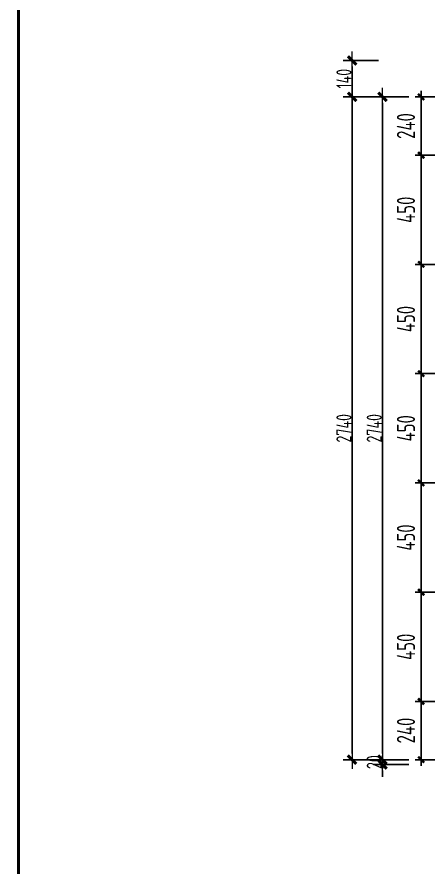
# Model space of a CAD drawing. Extents: x -85320 to 1679916, y -1321939 to 627.
# Drawn here: x 1441815 to 1448588, y -851022 to -837018 of the extents above; entities that cross this region are included whole.
import ezdxf

# ---------------------------------------------------------------- set-up
doc = ezdxf.new("R2010")
doc.units = 0
doc.header["$LTSCALE"] = 1000
for name, color, linetype in [('BORDER', 7, 'Continuous'), ('S_WALL', 9, 'Continuous'), ('拉模', 7, 'Continuous')]:
    doc.layers.add(name, color=color, linetype=linetype)
doc.layers.add('预制墙详图标注', color=3, linetype='Continuous', lineweight=18)
doc.styles.add('TSSD_Dimension', font='tssdeng.shx', dxfattribs={"width": 0.7, "bigfont": 'hztxt.shx'})
doc.styles.add('样式 1', font='yjkeng.shx', dxfattribs={"width": 0.7, "bigfont": 'yjkchn.shx'})
doc.dimstyles.new('标注', dxfattribs={"dimtxt": 300, "dimasz": 100, "dimexe": 100, "dimexo": 250, "dimgap": 100, "dimtad": 1, "dimdec": 0, "dimlfac": 0.25, "dimzin": 0, "dimdsep": 46, "dimtxsty": 'TSSD_Dimension', "dimblk": 'ARCHTICK', "dimcen": 0, "dimdle": 100, "dimclrt": 7, "dimadec": 0, "dimazin": 0, "dimtfac": 1, "dimtdec": 0, "dimtix": 1, "dimtmove": 2, "dimatfit": 3, "dimfxl": 1, "dimtolj": 1, "dimtzin": 0, "dimarcsym": 0})
doc.dimstyles.new('盈建科结构', dxfattribs={"dimscale": 100, "dimtxt": 2.5, "dimasz": 1, "dimexe": 1.5, "dimexo": 0.625, "dimgap": 0.1, "dimtad": 1, "dimdec": 0, "dimrnd": 1, "dimzin": 0, "dimdsep": 46, "dimtxsty": '样式 1', "dimblk": '_yjkbk', "dimblk1": 'ARCHTICK', "dimblk2": 'ARCHTICK', "dimcen": 0.09, "dimadec": 0, "dimazin": 0, "dimtfac": 1, "dimtdec": 4, "dimtix": 1, "dimtmove": 2, "dimatfit": 3, "dimfxl": 1, "dimtolj": 1, "dimtzin": 0, "dimarcsym": 0})

# ---------------------------------------------------------------- blocks, each defined once
blk = doc.blocks.new('_yjkbk')
blk.add_line((-1, 0), (1.5, 0))
blk.add_lwpolyline([(-0.7, -0.7, 0.5, 0.5, 0), (0.7, 0.7, 0.5, 0.5, 0)], format="xyseb")
blk = doc.blocks.new('*D502')
at = {"layer": 'Defpoints', "color": 0, "transparency": 16777216}
for p in [(1447837, -849254), (1448337, -849254), (1448337, -849334)]:
    blk.add_point(p, dxfattribs=at)
at = {"layer": '预制墙详图标注', "color": 0, "lineweight": -2, "transparency": 16777216}
for p, q in [((1447837, -849154), (1447837, -849054)), ((1448274, -849254), (1447687, -849254)), ((1448274, -849334), (1447687, -849334)), ((1447837, -849334), (1447837, -849254)), ((1447837, -849434), (1447837, -849534))]:
    blk.add_line(p, q, dxfattribs=at)
at = {"layer": '预制墙详图标注', "color": 0, "lineweight": -2, "transparency": 16777216, "xscale": 100, "yscale": 100, "zscale": 100}
for p, rotation in [((1447837, -849254), 270), ((1447837, -849334), 90)]:
    blk.add_blockref('_yjkbk', p, dxfattribs=dict(at, rotation=rotation))
at = {"layer": '预制墙详图标注', "color": 0, "transparency": 16777216, "insert": (1447827, -849294), "char_height": 250, "attachment_point": 8, "rotation": 90, "style": '样式 1'}
blk.add_mtext('\\A1;20', dxfattribs=at)
blk = doc.blocks.new('_ArchTick')
at = {"color": 0, "linetype": 'ByBlock', "const_width": 0.4}
blk.add_lwpolyline([(-0.5, -0.5), (0.5, 0.5)], dxfattribs=at)
blk = doc.blocks.new('*D2250')
at = {"layer": 'Defpoints', "color": 0, "transparency": 16777216}
for p in [(1447837, -838334), (1448337, -838334), (1448337, -849254)]:
    blk.add_point(p, dxfattribs=at)
at = {"layer": '预制墙详图标注', "color": 0, "lineweight": -2, "transparency": 16777216}
for p, q in [((1448274, -838334), (1447687, -838334)), ((1447837, -849154), (1447837, -838434)), ((1448274, -849254), (1447687, -849254))]:
    blk.add_line(p, q, dxfattribs=at)
at = {"layer": '预制墙详图标注', "color": 0, "lineweight": -2, "transparency": 16777216, "xscale": 100, "yscale": 100, "zscale": 100}
for p, rotation in [((1447837, -838334), 90), ((1447837, -849254), 270)]:
    blk.add_blockref('_yjkbk', p, dxfattribs=dict(at, rotation=rotation))
at = {"layer": '预制墙详图标注', "color": 0, "transparency": 16777216, "insert": (1447827, -843794), "char_height": 250, "attachment_point": 8, "rotation": 90, "style": '样式 1'}
blk.add_mtext('\\A1;2740', dxfattribs=at)
blk = doc.blocks.new('*D2251')
at = {"layer": 'Defpoints', "color": 0, "transparency": 16777216}
for p in [(1447337, -838334), (1447837, -838334), (1447837, -849254)]:
    blk.add_point(p, dxfattribs=at)
at = {"layer": '预制墙详图标注', "color": 0, "lineweight": -2, "transparency": 16777216}
for p, q in [((1447774, -838334), (1447187, -838334)), ((1447337, -849154), (1447337, -838434)), ((1447774, -849254), (1447187, -849254))]:
    blk.add_line(p, q, dxfattribs=at)
at = {"layer": '预制墙详图标注', "color": 0, "lineweight": -2, "transparency": 16777216, "xscale": 100, "yscale": 100, "zscale": 100}
for p, rotation in [((1447337, -838334), 90), ((1447337, -849254), 270)]:
    blk.add_blockref('_yjkbk', p, dxfattribs=dict(at, rotation=rotation))
at = {"layer": '预制墙详图标注', "color": 0, "transparency": 16777216, "insert": (1447327, -843794), "char_height": 250, "attachment_point": 8, "rotation": 90, "style": '样式 1'}
blk.add_mtext('\\A1;2740', dxfattribs=at)
blk = doc.blocks.new('*D2252')
at = {"layer": 'Defpoints', "color": 0, "transparency": 16777216}
for p in [(1447337, -837734), (1447837, -837734), (1447837, -838334)]:
    blk.add_point(p, dxfattribs=at)
at = {"layer": '预制墙详图标注', "color": 0, "lineweight": -2, "transparency": 16777216}
for p, q in [((1447774, -837734), (1447187, -837734)), ((1447337, -838234), (1447337, -837834)), ((1447774, -838334), (1447187, -838334))]:
    blk.add_line(p, q, dxfattribs=at)
at = {"layer": '预制墙详图标注', "color": 0, "lineweight": -2, "transparency": 16777216, "xscale": 100, "yscale": 100, "zscale": 100}
for p, rotation in [((1447337, -837734), 90), ((1447337, -838334), 270)]:
    blk.add_blockref('_yjkbk', p, dxfattribs=dict(at, rotation=rotation))
at = {"layer": '预制墙详图标注', "color": 0, "transparency": 16777216, "insert": (1447327, -838034), "char_height": 250, "attachment_point": 8, "rotation": 90, "style": '样式 1'}
blk.add_mtext('\\A1;140', dxfattribs=at)
blk = doc.blocks.new('图框1')
at = {"layer": 'BORDER', "const_width": 50}
blk.add_lwpolyline([(1377779, -823089), (1377779, -783089), (1433679, -783089), (1433679, -823089)], close=True, dxfattribs=at)
blk = doc.blocks.new('*D3015')
at = {"layer": 'Defpoints', "color": 0, "transparency": 16777216}
for p in [(1020088, -842247), (1021395, -842247), (1021395, -843207)]:
    blk.add_point(p, dxfattribs=at)
at = {"layer": '拉模', "color": 0, "lineweight": -2, "transparency": 16777216}
for p, q in [((1020088, -843307), (1020088, -842147)), ((1021145, -842247), (1019988, -842247)), ((1021145, -843207), (1019988, -843207))]:
    blk.add_line(p, q, dxfattribs=at)
at = {"layer": '拉模', "color": 0, "lineweight": -2, "transparency": 16777216, "xscale": 100, "yscale": 100, "zscale": 100}
for p, rotation in [((1020088, -842247), 90), ((1020088, -843207), 270)]:
    blk.add_blockref('_ArchTick', p, dxfattribs=dict(at, rotation=rotation))
at = {"layer": '拉模', "color": 7, "transparency": 16777216, "insert": (1019838, -842727), "char_height": 300, "attachment_point": 5, "rotation": 90, "style": 'TSSD_Dimension'}
blk.add_mtext('\\A1;240', dxfattribs=at)
blk = doc.blocks.new('*D3016')
at = {"layer": 'Defpoints', "color": 0, "transparency": 16777216}
for p in [(1021567, -839194), (1021167, -839295), (1021567, -839295)]:
    blk.add_point(p, dxfattribs=at)
at = {"layer": '拉模', "color": 0, "lineweight": -2, "transparency": 16777216}
for p, q in [((1021167, -839045), (1021167, -839094)), ((1021567, -839045), (1021567, -839094)), ((1021167, -839194), (1021067, -839194)), ((1021167, -839194), (1021567, -839194)), ((1021567, -839194), (1021667, -839194))]:
    blk.add_line(p, q, dxfattribs=at)
at = {"layer": '拉模', "color": 0, "lineweight": -2, "transparency": 16777216, "xscale": 100, "yscale": 100, "zscale": 100}
blk.add_blockref('_ArchTick', (1021167, -839194), dxfattribs=at)
at = {"layer": '拉模', "color": 0, "lineweight": -2, "transparency": 16777216, "xscale": 100, "yscale": 100, "zscale": 100, "rotation": 180}
blk.add_blockref('_ArchTick', (1021567, -839194), dxfattribs=at)
at = {"layer": '拉模', "color": 7, "transparency": 16777216, "insert": (1021367, -838944), "char_height": 300, "attachment_point": 5, "style": 'TSSD_Dimension'}
blk.add_mtext('\\A1;100', dxfattribs=at)
blk = doc.blocks.new('*D3017')
at = {"layer": 'Defpoints', "color": 0, "transparency": 16777216}
for p in [(1021567, -840447), (1020088, -842247), (1021567, -842247)]:
    blk.add_point(p, dxfattribs=at)
at = {"layer": '拉模', "color": 0, "lineweight": -2, "transparency": 16777216}
for p, q in [((1020088, -840347), (1020088, -842347)), ((1021317, -840447), (1019988, -840447)), ((1021317, -842247), (1019988, -842247))]:
    blk.add_line(p, q, dxfattribs=at)
at = {"layer": '拉模', "color": 0, "lineweight": -2, "transparency": 16777216, "xscale": 100, "yscale": 100, "zscale": 100}
for p, rotation in [((1020088, -840447), 90), ((1020088, -842247), 270)]:
    blk.add_blockref('_ArchTick', p, dxfattribs=dict(at, rotation=rotation))
at = {"layer": '拉模', "color": 7, "transparency": 16777216, "insert": (1019838, -841347), "char_height": 300, "attachment_point": 5, "rotation": 90, "style": 'TSSD_Dimension'}
blk.add_mtext('\\A1;450', dxfattribs=at)
blk = doc.blocks.new('*D3018')
at = {"layer": 'Defpoints', "color": 0, "transparency": 16777216}
for p in [(1021567, -838647), (1020088, -840447), (1021567, -840447)]:
    blk.add_point(p, dxfattribs=at)
at = {"layer": '拉模', "color": 0, "lineweight": -2, "transparency": 16777216}
for p, q in [((1020088, -838547), (1020088, -840547)), ((1021317, -838647), (1019988, -838647)), ((1021317, -840447), (1019988, -840447))]:
    blk.add_line(p, q, dxfattribs=at)
at = {"layer": '拉模', "color": 0, "lineweight": -2, "transparency": 16777216, "xscale": 100, "yscale": 100, "zscale": 100}
for p, rotation in [((1020088, -838647), 90), ((1020088, -840447), 270)]:
    blk.add_blockref('_ArchTick', p, dxfattribs=dict(at, rotation=rotation))
at = {"layer": '拉模', "color": 7, "transparency": 16777216, "insert": (1019838, -839547), "char_height": 300, "attachment_point": 5, "rotation": 90, "style": 'TSSD_Dimension'}
blk.add_mtext('\\A1;450', dxfattribs=at)
blk = doc.blocks.new('*D3019')
at = {"layer": 'Defpoints', "color": 0, "transparency": 16777216}
for p in [(1021567, -836847), (1020088, -838647), (1021567, -838647)]:
    blk.add_point(p, dxfattribs=at)
at = {"layer": '拉模', "color": 0, "lineweight": -2, "transparency": 16777216}
for p, q in [((1021317, -836847), (1019988, -836847)), ((1020088, -836747), (1020088, -838747)), ((1021317, -838647), (1019988, -838647))]:
    blk.add_line(p, q, dxfattribs=at)
at = {"layer": '拉模', "color": 0, "lineweight": -2, "transparency": 16777216, "xscale": 100, "yscale": 100, "zscale": 100}
for p, rotation in [((1020088, -836847), 90), ((1020088, -838647), 270)]:
    blk.add_blockref('_ArchTick', p, dxfattribs=dict(at, rotation=rotation))
at = {"layer": '拉模', "color": 7, "transparency": 16777216, "insert": (1019838, -837747), "char_height": 300, "attachment_point": 5, "rotation": 90, "style": 'TSSD_Dimension'}
blk.add_mtext('\\A1;450', dxfattribs=at)
blk = doc.blocks.new('*D3020')
at = {"layer": 'Defpoints', "color": 0, "transparency": 16777216}
for p in [(1021567, -835047), (1020088, -836847), (1021567, -836847)]:
    blk.add_point(p, dxfattribs=at)
at = {"layer": '拉模', "color": 0, "lineweight": -2, "transparency": 16777216}
for p, q in [((1021317, -835047), (1019988, -835047)), ((1020088, -834947), (1020088, -836947)), ((1021317, -836847), (1019988, -836847))]:
    blk.add_line(p, q, dxfattribs=at)
at = {"layer": '拉模', "color": 0, "lineweight": -2, "transparency": 16777216, "xscale": 100, "yscale": 100, "zscale": 100}
for p, rotation in [((1020088, -835047), 90), ((1020088, -836847), 270)]:
    blk.add_blockref('_ArchTick', p, dxfattribs=dict(at, rotation=rotation))
at = {"layer": '拉模', "color": 7, "transparency": 16777216, "insert": (1019838, -835947), "char_height": 300, "attachment_point": 5, "rotation": 90, "style": 'TSSD_Dimension'}
blk.add_mtext('\\A1;450', dxfattribs=at)
blk = doc.blocks.new('*D3021')
at = {"layer": 'Defpoints', "color": 0, "transparency": 16777216}
for p in [(1021567, -833247), (1020088, -835047), (1021567, -835047)]:
    blk.add_point(p, dxfattribs=at)
at = {"layer": '拉模', "color": 0, "lineweight": -2, "transparency": 16777216}
for p, q in [((1020088, -833147), (1020088, -835147)), ((1021317, -833247), (1019988, -833247)), ((1021317, -835047), (1019988, -835047))]:
    blk.add_line(p, q, dxfattribs=at)
at = {"layer": '拉模', "color": 0, "lineweight": -2, "transparency": 16777216, "xscale": 100, "yscale": 100, "zscale": 100}
for p, rotation in [((1020088, -833247), 90), ((1020088, -835047), 270)]:
    blk.add_blockref('_ArchTick', p, dxfattribs=dict(at, rotation=rotation))
at = {"layer": '拉模', "color": 7, "transparency": 16777216, "insert": (1019838, -834147), "char_height": 300, "attachment_point": 5, "rotation": 90, "style": 'TSSD_Dimension'}
blk.add_mtext('\\A1;450', dxfattribs=at)
blk = doc.blocks.new('*D3022')
at = {"layer": 'Defpoints', "color": 0, "transparency": 16777216}
for p in [(1020088, -832287), (1021567, -832287), (1021567, -833247)]:
    blk.add_point(p, dxfattribs=at)
at = {"layer": '拉模', "color": 0, "lineweight": -2, "transparency": 16777216}
for p, q in [((1020088, -833347), (1020088, -832187)), ((1021317, -832287), (1019988, -832287)), ((1021317, -833247), (1019988, -833247))]:
    blk.add_line(p, q, dxfattribs=at)
at = {"layer": '拉模', "color": 0, "lineweight": -2, "transparency": 16777216, "xscale": 100, "yscale": 100, "zscale": 100}
for p, rotation in [((1020088, -832287), 90), ((1020088, -833247), 270)]:
    blk.add_blockref('_ArchTick', p, dxfattribs=dict(at, rotation=rotation))
at = {"layer": '拉模', "color": 7, "transparency": 16777216, "insert": (1019838, -832767), "char_height": 300, "attachment_point": 5, "rotation": 90, "style": 'TSSD_Dimension'}
blk.add_mtext('\\A1;240', dxfattribs=at)
blk = doc.blocks.new('拉模孔')
at = {"layer": 'S_WALL'}
for centre in [(1021567.4, -833246.6), (1021567.4, -835046.6), (1021567.4, -836846.6), (1021567.4, -838646.6), (1021567.4, -840446.6), (1021567.4, -842246.6)]:
    blk.add_circle(centre, 32, dxfattribs=at)
at = {"layer": '拉模', "color": 3, "lineweight": 0}
blk.add_line((1021567.4, -843206.6), (1021567.4, -832432.7), dxfattribs=at)
at = {"layer": '拉模', "color": 3}
for base, p1, p2, picture, middle in [((1020088.1, -832286.6), (1021567.4, -833246.6), (1021567.4, -832286.6), '*D3022', (1019838.1, -832766.6)), ((1020088.1, -835046.6), (1021567.4, -833246.6), (1021567.4, -835046.6), '*D3021', (1019838.1, -834146.6)), ((1020088.1, -836846.6), (1021567.4, -835046.6), (1021567.4, -836846.6), '*D3020', (1019838.1, -835946.6)), ((1020088.1, -838646.6), (1021567.4, -836846.6), (1021567.4, -838646.6), '*D3019', (1019838.1, -837746.6)), ((1020088.1, -840446.6), (1021567.4, -838646.6), (1021567.4, -840446.6), '*D3018', (1019838.1, -839546.6)), ((1020088.1, -842246.6), (1021567.4, -840446.6), (1021567.4, -842246.6), '*D3017', (1019838.1, -841346.6)), ((1020088.1, -842246.6), (1021395.2, -843206.6), (1021395.2, -842246.6), '*D3015', (1019838.1, -842726.6))]:
    dim = blk.add_linear_dim(base=base, p1=p1, p2=p2, angle=90, dimstyle='标注', dxfattribs=at)
    dim.commit()
    dim.dimension.update_dxf_attribs({"geometry": picture, "text_midpoint": middle})
dim = blk.add_linear_dim(base=(1021567.4, -839193.9), p1=(1021167.4, -839294.6), p2=(1021567.4, -839294.6), dimstyle='标注', dxfattribs=at)
dim.commit()
dim.dimension.update_dxf_attribs({"geometry": '*D3016', "text_midpoint": (1021367.4, -838943.9)})

msp = doc.modelspace()

# ---------------------------------------------------------------- block references
at = {"layer": '拉模', "color": 3}
for name, p in [('图框1', (64060.835, -43782.265)), ('拉模孔', (428386.323, -6047.06))]:
    msp.add_blockref(name, p, dxfattribs=at)

# ---------------------------------------------------------------- dimensions: what is measured, and where the dimension line sits
at = {"layer": '预制墙详图标注'}
for p1, p2, text, picture, middle in [((1447836.744, -838333.636), (1447836.744, -837733.636), '140', '*D2252', (1447201.744, -838033.636)), ((1447836.744, -849253.636), (1447836.744, -838333.636), '2740', '*D2251', (1447201.744, -843793.636)), ((1448336.744, -849253.636), (1448336.744, -838333.636), '2740', '*D2250', (1447701.744, -843793.636))]:
    dim = msp.add_aligned_dim(p1=p1, p2=p2, distance=500, text=text, dimstyle='盈建科结构', override={"dimscale": 100, "dimtxt": 2.5, "dimasz": 1, "dimexe": 1.5, "dimexo": 0.625, "dimgap": 0.1, "dimtad": 1, "dimlfac": 0.25, "dimrnd": 5, "dimdle": 0, "dimtix": 1, "dimfxlon": 0}, dxfattribs=at)
    dim.commit()
    dim.dimension.update_dxf_attribs({"geometry": picture, "text_midpoint": middle})
dim = msp.add_aligned_dim(p1=(1448336.744, -849333.636), p2=(1448336.744, -849253.636), distance=500, dimstyle='盈建科结构', override={"dimscale": 100, "dimtxt": 2.5, "dimasz": 1, "dimexe": 1.5, "dimexo": 0.625, "dimgap": 0.1, "dimtad": 1, "dimlfac": 0.25, "dimrnd": 5, "dimdle": 0, "dimtix": 1, "dimfxlon": 0}, dxfattribs=at)
dim.commit()
dim.dimension.update_dxf_attribs({"geometry": '*D502', "text_midpoint": (1447701.744, -849293.636)})

doc.saveas('drawing.dxf')
